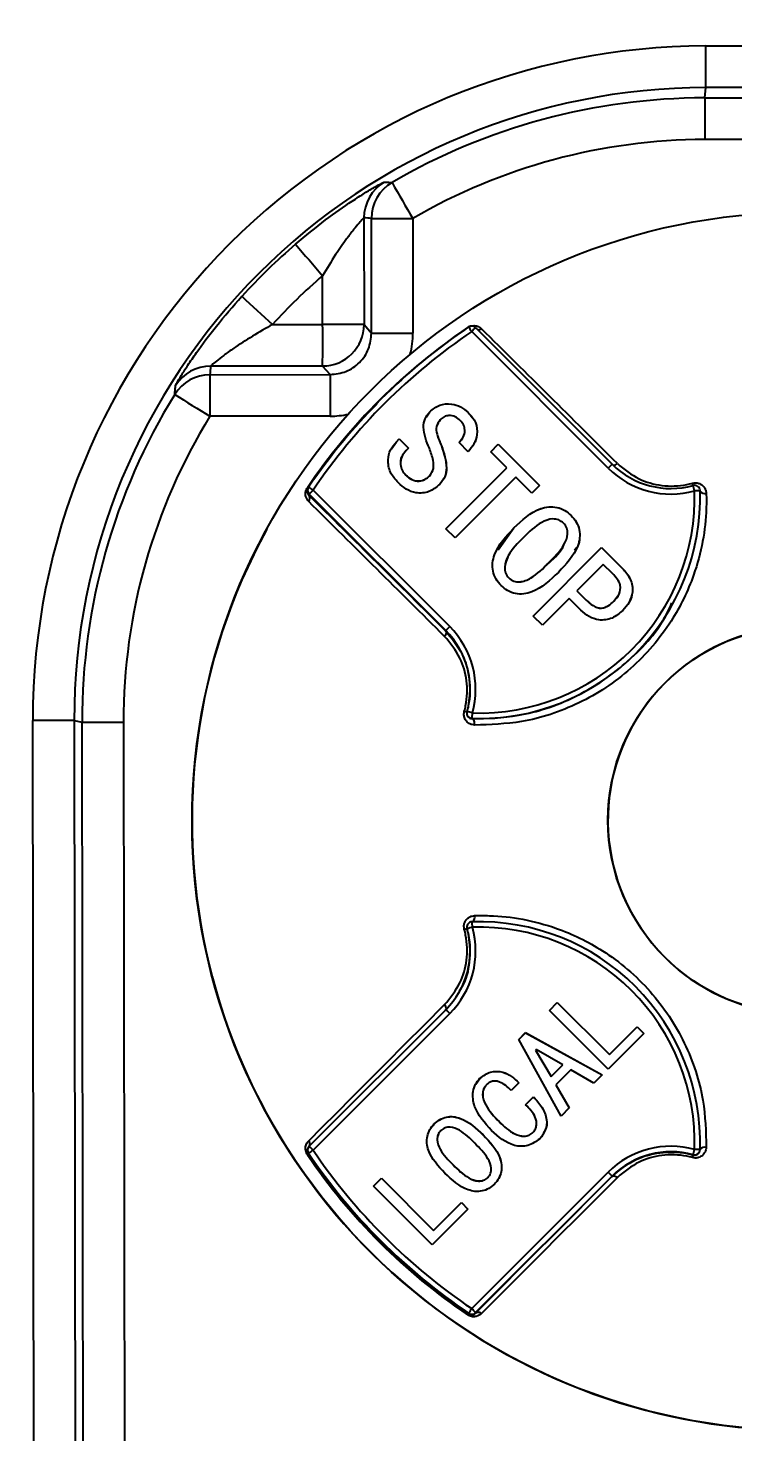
# Model space of a CAD drawing. Header units: millimetres. Extents: x 2462 to 4142, y 835 to 2023.
# Drawn here: x 3035.3 to 3060.8, y 1688.6 to 1739.3 of the extents above; entities that cross this region are included whole.
import ezdxf

# ---------------------------------------------------------------- set-up
doc = ezdxf.new("R2010")
doc.units = ezdxf.units.MM
doc.layers.add('标注', color=3, linetype='Continuous', lineweight=13)
doc.styles.add('SLDTEXTSTYLE1', font='txt.shx', dxfattribs={"width": 0.7, "bigfont": 'gbcbig.shx'})
doc.dimstyles.new('SLDDIMSTYLE12$0', dxfattribs={"dimtxt": 12, "dimasz": 10, "dimexe": 0, "dimexo": 0.0625, "dimgap": 0.875, "dimtad": 1, "dimdec": 1, "dimlfac": 1.8, "dimrnd": 1e-09, "dimzin": 12, "dimdsep": 46, "dimtxsty": 'SLDTEXTSTYLE1', "dimcen": 0.09, "dimdle": 8.16, "dimclrd": 3, "dimclre": 3, "dimadec": 0, "dimazin": 3, "dimtfac": 1, "dimtdec": 1, "dimtofl": 0, "dimtmove": 0, "dimatfit": 3, "dimfxl": 0, "dimfrac": 2, "dimtolj": 1, "dimlwd": 5, "dimlwe": 5, "dimarcsym": 0})

# ---------------------------------------------------------------- blocks, each defined once
blk = doc.blocks.new('*D27')
at = {"layer": 'Defpoints', "color": 0, "transparency": 16777216}
for p in [(2825.874, 1725.765), (3069.136, 1591.684), (3069.136, 1578.143)]:
    blk.add_point(p, dxfattribs=at)
at = {"layer": '标注', "color": 3, "lineweight": 5, "transparency": 16777216}
blk.add_line((2825.874, 1725.702), (2825.874, 1578.143), dxfattribs=at)
at = {"layer": '标注', "color": 3, "linetype": 'Continuous', "lineweight": 5, "transparency": 16777216}
for p, q in [((3069.136, 1591.621), (3069.136, 1578.143)), ((2835.874, 1578.143), (3059.136, 1578.143))]:
    blk.add_line(p, q, dxfattribs=at)
at = {"layer": '标注', "color": 3, "transparency": 16777216}
for points in [[(2835.874, 1579.81), (2835.874, 1576.477), (2825.874, 1578.143)], [(3059.136, 1579.81), (3059.136, 1576.477), (3069.136, 1578.143)]]:
    blk.add_solid(points, dxfattribs=at)
at = {"layer": '标注', "color": 0, "transparency": 16777216, "insert": (2946.443, 1584.018), "char_height": 10, "attachment_point": 5, "style": 'SLDTEXTSTYLE1'}
blk.add_mtext('\\A1;245', dxfattribs=at)

msp = doc.modelspace()

# ---------------------------------------------------------------- linework, layer by layer
at = {"color": 7, "linetype": 'Continuous', "lineweight": 25}
for p, q in [((3059.795, 1738.643), (3106.769, 1738.703)), ((3059.764, 1736.766), (3059.794, 1737.138)), ((3106.769, 1737.198), (3059.794, 1737.138)), ((3059.764, 1736.766), (3107.343, 1736.827)), ((3107.342, 1735.323), (3059.763, 1735.262)), ((3047.45, 1732.435), (3047.455, 1728.581)), ((3047.724, 1728.273), (3047.719, 1732.412)), ((3049.215, 1732.409), (3049.221, 1728.271)), ((3045.958, 1728.584), (3045.956, 1730.342)), ((3044.144, 1728.582), (3045.958, 1728.584)), ((3047.455, 1728.581), (3047.724, 1728.273)), ((3051.197, 1728.468), (3051.194, 1728.472)), ((3056.274, 1723.393), (3051.341, 1728.325)), ((3051.483, 1728.466), (3056.415, 1723.533)), ((3045.957, 1727.08), (3041.912, 1727.075)), ((3046.227, 1726.772), (3045.957, 1727.08)), ((3041.888, 1726.767), (3046.227, 1726.772)), ((3046.226, 1725.269), (3041.888, 1725.263)), ((3049.703, 1725.242), (3049.827, 1725.428)), ((3049.827, 1725.428), (3049.827, 1725.429)), ((3050.115, 1725.024), (3050.115, 1725.022)), ((3051.216, 1725.399), (3051.217, 1725.4)), ((3048.626, 1724.343), (3048.727, 1724.445)), ((3048.626, 1724.342), (3048.727, 1724.444)), ((3048.727, 1724.445), (3049.06, 1724.112)), ((3048.727, 1724.444), (3048.727, 1724.445)), ((3048.727, 1724.444), (3049.06, 1724.111)), ((3050.883, 1724.313), (3051.012, 1724.48)), ((3051.018, 1724.475), (3051.019, 1724.476)), ((3048.445, 1724.091), (3048.626, 1724.342)), ((3048.626, 1724.342), (3048.626, 1724.343)), ((3049.06, 1724.112), (3048.973, 1724.025)), ((3050.247, 1724.198), (3050.247, 1724.199)), ((3051.217, 1723.982), (3050.884, 1724.314)), ((3052.027, 1723.982), (3052.302, 1724.257)), ((3052.027, 1723.981), (3052.302, 1724.256)), ((3052.606, 1723.403), (3052.027, 1723.982)), ((3052.302, 1724.257), (3053.793, 1722.766)), ((3052.302, 1724.256), (3052.302, 1724.257)), ((3052.302, 1724.256), (3053.792, 1722.765)), ((3048.838, 1723.85), (3048.838, 1723.848)), ((3050.406, 1721.203), (3052.606, 1723.403)), ((3050.407, 1721.203), (3052.606, 1723.402)), ((3052.606, 1723.402), (3052.606, 1723.403)), ((3048.959, 1723.141), (3048.959, 1723.142)), ((3049.827, 1723.112), (3049.827, 1723.113)), ((3049.903, 1723.214), (3049.903, 1723.215)), ((3052.939, 1723.07), (3050.739, 1720.87)), ((3053.518, 1722.491), (3052.939, 1723.07)), ((3045.438, 1722.693), (3045.417, 1722.654)), ((3045.472, 1722.456), (3045.452, 1722.419)), ((3050.405, 1717.523), (3045.472, 1722.456)), ((3045.614, 1722.598), (3050.547, 1717.665)), ((3053.793, 1722.766), (3053.518, 1722.491)), ((3054.936, 1721.679), (3054.936, 1721.68)), ((3043.937, 1721.185), (3043.936, 1721.184)), ((3050.739, 1720.87), (3050.406, 1721.203)), ((3052.3, 1720.444), (3052.866, 1721.231)), ((3052.866, 1721.231), (3052.867, 1721.232)), ((3053.561, 1718.048), (3056.036, 1720.522)), ((3053.562, 1718.047), (3056.036, 1720.522)), ((3054.707, 1720.682), (3054.708, 1720.683)), ((3056.036, 1720.522), (3056.789, 1719.77)), ((3056.036, 1720.522), (3056.036, 1720.522)), ((3056.036, 1720.522), (3056.788, 1719.769)), ((3052.637, 1720.177), (3052.637, 1720.176)), ((3054.125, 1719.972), (3054.126, 1719.973)), ((3056.094, 1719.915), (3055.139, 1718.959)), ((3056.427, 1719.582), (3056.094, 1719.915)), ((3052.678, 1719.422), (3052.679, 1719.423)), ((3056.788, 1719.769), (3056.789, 1719.77)), ((3055.138, 1718.958), (3055.139, 1718.959)), ((3055.138, 1718.958), (3055.471, 1718.626)), ((3055.139, 1718.959), (3055.472, 1718.627)), ((3054.864, 1718.684), (3053.894, 1717.715)), ((3055.284, 1718.265), (3054.864, 1718.684)), ((3055.471, 1718.626), (3055.472, 1718.627)), ((3056.47, 1718.582), (3056.649, 1718.818)), ((3056.47, 1718.582), (3056.47, 1718.583)), ((3056.653, 1718.815), (3056.653, 1718.816)), ((3058.614, 1718.501), (3058.616, 1718.504)), ((3053.894, 1717.715), (3053.561, 1718.048)), ((3050.398, 1717.51), (3050.405, 1717.523)), ((3051.169, 1714.589), (3051.174, 1714.599)), ((3051.361, 1714.345), (3051.356, 1714.336)), ((3035.543, 1669.056), (3035.486, 1714.271)), ((3036.983, 1714.268), (3037.041, 1669.053)), ((3036.983, 1714.268), (3037.267, 1714.212)), ((3037.326, 1668.312), (3037.267, 1714.212)), ((3038.764, 1714.209), (3038.823, 1668.309)), ((3057.121, 1714.03), (3057.119, 1714.027)), ((3051.174, 1706.75), (3051.169, 1706.741)), ((3051.191, 1706.9), (3051.186, 1706.89)), ((3045.472, 1698.893), (3050.405, 1703.826)), ((3050.547, 1703.685), (3045.614, 1698.752)), ((3054.146, 1703.802), (3054.432, 1704.088)), ((3056.268, 1701.681), (3054.146, 1703.802)), ((3054.147, 1703.802), (3054.431, 1704.087)), ((3054.431, 1704.087), (3054.432, 1704.088)), ((3054.431, 1704.087), (3056.317, 1702.201)), ((3054.432, 1704.088), (3056.317, 1702.202)), ((3056.317, 1702.202), (3057.322, 1703.207)), ((3056.317, 1702.201), (3057.322, 1703.206)), ((3057.322, 1703.207), (3057.558, 1702.971)), ((3057.322, 1703.206), (3057.322, 1703.207)), ((3057.322, 1703.206), (3057.557, 1702.971)), ((3053.042, 1702.748), (3053.29, 1702.996)), ((3053.042, 1702.748), (3053.29, 1702.995)), ((3054.568, 1699.982), (3053.042, 1702.748)), ((3053.29, 1702.996), (3056.057, 1701.47)), ((3053.29, 1702.995), (3053.29, 1702.996)), ((3053.29, 1702.995), (3056.056, 1701.469)), ((3057.558, 1702.971), (3056.268, 1701.681)), ((3053.675, 1702.388), (3053.65, 1702.363)), ((3053.65, 1702.362), (3053.65, 1702.363)), ((3053.65, 1702.363), (3054.208, 1701.408)), ((3053.65, 1702.362), (3054.208, 1701.407)), ((3054.63, 1701.83), (3053.675, 1702.388)), ((3056.317, 1702.201), (3056.317, 1702.202)), ((3054.208, 1701.408), (3054.63, 1701.83)), ((3054.208, 1701.407), (3054.63, 1701.829)), ((3054.928, 1701.656), (3054.382, 1701.11)), ((3054.63, 1701.829), (3054.63, 1701.83)), ((3055.759, 1701.172), (3054.928, 1701.656)), ((3051.485, 1701.138), (3051.64, 1701.345)), ((3051.64, 1701.345), (3051.641, 1701.346)), ((3053.042, 1701.185), (3052.769, 1700.912)), ((3054.208, 1701.407), (3054.208, 1701.408)), ((3054.382, 1701.11), (3054.866, 1700.279)), ((3054.382, 1701.11), (3054.865, 1700.279)), ((3054.382, 1701.11), (3054.382, 1701.11)), ((3056.057, 1701.47), (3055.759, 1701.172)), ((3051.795, 1701.004), (3051.794, 1701.002)), ((3053.29, 1700.391), (3053.576, 1700.676)), ((3053.29, 1700.39), (3053.575, 1700.675)), ((3053.575, 1700.675), (3053.576, 1700.676)), ((3054.866, 1700.279), (3054.568, 1699.982)), ((3049.99, 1699.695), (3049.991, 1699.696)), ((3052.335, 1699.782), (3052.335, 1699.783)), ((3050.153, 1699.363), (3050.153, 1699.362)), ((3051.752, 1699.298), (3051.752, 1699.299)), ((3053.563, 1699.398), (3053.563, 1699.399)), ((3053.629, 1699.486), (3053.629, 1699.487)), ((3045.438, 1698.848), (3045.418, 1698.81)), ((3045.448, 1698.64), (3045.427, 1698.601)), ((3059.335, 1698.575), (3059.34, 1698.584)), ((3059.564, 1698.672), (3059.569, 1698.681)), ((3050.672, 1698.219), (3050.673, 1698.22)), ((3047.795, 1697.451), (3048.08, 1697.736)), ((3047.795, 1697.451), (3048.08, 1697.735)), ((3048.08, 1697.736), (3049.966, 1695.851)), ((3048.08, 1697.735), (3048.08, 1697.736)), ((3048.08, 1697.735), (3049.965, 1695.85)), ((3051.342, 1693.025), (3056.274, 1697.957)), ((3056.415, 1697.815), (3051.483, 1692.883)), ((3051.925, 1697.76), (3051.926, 1697.761)), ((3051.995, 1697.853), (3051.995, 1697.854)), ((3056.408, 1697.802), (3056.415, 1697.815)), ((3049.916, 1695.33), (3047.795, 1697.451)), ((3051.206, 1696.62), (3049.916, 1695.33)), ((3049.965, 1695.85), (3050.97, 1696.854)), ((3049.966, 1695.851), (3050.971, 1696.855)), ((3050.97, 1696.854), (3050.971, 1696.855)), ((3050.97, 1696.854), (3051.206, 1696.619)), ((3050.971, 1696.855), (3051.206, 1696.62)), ((3049.965, 1695.85), (3049.966, 1695.851)), ((3051.208, 1692.82), (3051.229, 1692.858)), ((3051.483, 1692.883), (3051.462, 1692.846))]:
    msp.add_line(p, q, dxfattribs=at)
at = {"color": 7, "linetype": 'Continuous', "lineweight": 25, "flags": 128}
for points in [[(3050.398, 1717.51), (3050.409, 1717.494), (3050.417, 1717.474), (3050.419, 1717.451), (3050.417, 1717.425), (3050.409, 1717.398), (3050.397, 1717.369), (3050.381, 1717.341), (3050.361, 1717.314)], [(3051.446, 1714.108), (3051.448, 1714.15), (3051.445, 1714.192), (3051.438, 1714.231), (3051.427, 1714.266), (3051.413, 1714.295), (3051.396, 1714.317), (3051.376, 1714.331), (3051.356, 1714.336)], [(3045.456, 1699.092), (3045.94, 1699.577), (3046.464, 1700.103), (3047.027, 1700.667), (3047.627, 1701.269), (3048.262, 1701.905), (3048.931, 1702.575), (3049.631, 1703.277), (3050.361, 1704.008)], [(3051.462, 1692.846), (3051.951, 1693.335), (3052.479, 1693.865), (3053.047, 1694.434), (3053.651, 1695.041), (3054.292, 1695.682), (3054.966, 1696.358), (3055.672, 1697.065), (3056.408, 1697.802)], [(3056.603, 1697.765), (3055.873, 1697.034), (3055.173, 1696.333), (3054.504, 1695.663), (3053.869, 1695.026), (3053.269, 1694.425), (3052.706, 1693.861), (3052.182, 1693.335), (3051.698, 1692.849)], [(3056.408, 1697.802), (3056.424, 1697.814), (3056.444, 1697.821), (3056.467, 1697.823), (3056.493, 1697.821), (3056.52, 1697.813), (3056.548, 1697.802), (3056.576, 1697.785), (3056.603, 1697.765)]]:
    msp.add_lwpolyline(points, dxfattribs=at)
at = {"color": 7, "linetype": 'Continuous', "lineweight": 25}
for centre, radius in [((3026.511, 1748.766), 94.663), ((3063.241, 1710.632), 22), ((3063.263, 1710.672), 7)]:
    msp.add_circle(centre, radius, dxfattribs=at)
for centre, radius, start, end in [((3026.772, 1749.242), 86.736, 352.83814, 187.30792), ((3026.773, 1749.245), 86.27, 352.83813, 187.30793), ((3026.781, 1749.258), 81.714, 352.48125, 187.66482), ((3026.781, 1749.26), 80.681, 352.48124, 187.66483), ((3059.826, 1714.302), 24.34, 90.0729, 180.0733), ((2830.65, 1737.984), 229.146, 359.78854, 0.16471), ((3059.823, 1714.298), 22.841, 90.0729, 180.0733), ((3059.792, 1714.241), 22.526, 90.073, 120.1942), ((3288.908, 1735.921), 229.146, 179.78854, 180.16471), ((3059.79, 1714.236), 21.026, 90.073, 120.1942), ((3048.95, 1732.437), 1.5, 120.9004, 180.0791), ((3049.219, 1732.414), 1.5, 120.2348, 180.0784), ((3159.779, 1797.168), 128.133, 209.68621, 210.35808), ((3026.512, 1748.766), 96.559, 279.97048, 350.17569), ((3048.694, 1860.835), 128.427, 269.56503, 270.23272), ((3026.509, 1748.76), 98.356, 279.97048, 350.17569), ((3026.492, 1748.728), 98.896, 279.98751, 350.15867), ((3059.811, 1714.275), 22.717, 130.7605, 137.5867), ((3134.255, 1806.938), 116.892, 220.20401, 220.94006), ((3059.809, 1714.271), 21.218, 130.7605, 137.5867), ((3119.751, 1811.887), 112.5, 227.00878, 227.77326), ((3063.264, 1710.674), 21.5, 124.0388, 145.961), ((2807.736, 1727.922), 238.223, 359.79747, 0.15912), ((3045.953, 1728.582), 1.501, 270.1565, 359.9897), ((3046.48, 1600.158), 128.427, 89.56503, 90.23272), ((3051.341, 1728.325), 0.2, 45, 124.0387), ((3038.382, 1719.631), 15.606, 33.8554, 34.5885), ((3063.242, 1710.635), 21.524, 124.0388, 145.961), ((3063.264, 1710.675), 21.3, 124.0388, 145.961), ((3048.699, 1856.696), 128.427, 269.56503, 270.23272), ((3086.006, 1693.731), 48.973, 134.8254, 135.0585), ((3051.575, 1728.589), 0.205, 267.1317, 306.9163), ((1547.948, 208.541), 2138.062, 45.120496, 45.305718), ((3041.914, 1725.575), 1.5, 90.0617, 147.6626), ((3041.89, 1725.267), 1.5, 90.0625, 148.3288), ((3280.109, 1725.925), 238.223, 179.79747, 180.15912), ((3284.448, 1725.93), 238.223, 179.79747, 180.15912), ((3059.792, 1714.241), 22.525, 148.3693, 180.0734), ((3098.825, 1818.4), 109.162, 237.77422, 238.56156), ((3063.243, 1710.636), 21.5, 135.4966, 144.9591), ((3059.79, 1714.236), 21.026, 148.3693, 180.0734), ((3090.939, 1688.799), 48.973, 134.8254, 135.0585), ((3058.536, 1725.655), 3, 225.0001, 285.5307), ((3056.461, 1723.707), 0.208, 266.7147, 313.2395), ((3058.537, 1725.655), 3.2, 225.0001, 285.5307), ((3046.145, 1723.785), 1.326, 236.1268, 237.1374), ((3045.614, 1722.597), 0.2, 145.9611, 225.0003), ((3037.738, 1711.028), 13.996, 55.7563, 56.5748), ((1529.426, 190.128), 2155.516, 45.120496, 45.305718), ((3045.315, 1722.299), 0.182, 320.4944, 41.2611), ((3081.097, 1687.044), 50.231, 134.943, 135.1719), ((3051.597, 1722.341), 8, 268.3091, 1.6907), ((3051.597, 1722.342), 7.8, 268.3091, 1.6907), ((3057.667, 1722.399), 1.706, 12.3082, 15.2426), ((3059.393, 1722.572), 0.2, 1.6908, 105.5308), ((3040.279, 1717.312), 19.825, 15.3864, 15.9629), ((3059.917, 1706.52), 16.061, 91.1568, 91.869), ((3059.762, 1722.695), 0.223, 221.2379, 284.0475), ((1541.705, 202.299), 2138.062, 45.120496, 45.305718), ((3063.24, 1710.631), 22, 151.3369, 314.9998), ((3086.03, 1682.111), 50.231, 134.943, 135.1719), ((3048.283, 1715.402), 3, 344.4692, 45.0002), ((3048.284, 1715.402), 3.2, 344.4692, 45.0002), ((3063.263, 1710.672), 7, 331.6014, 298.3984), ((3036.01, 1590.795), 123.477, 89.54842, 90.24317), ((3051.254, 1715.194), 0.611, 252.9597, 261.9573), ((3051.367, 1714.545), 0.2, 164.4693, 268.3094), ((3047.471, 1700.714), 14.37, 74.2697, 75.0678), ((3020.256, 1715.414), 31.123, 358.032, 358.4014), ((3038.24, 1837.685), 123.477, 269.54842, 270.24317), ((3026.233, 1748.397), 99, 279.79751, 336.85186), ((3051.219, 1707.169), 0.233, 314.9979, 13.1653), ((3048.283, 1705.947), 3, 314.9999, 15.5312), ((3048.284, 1705.947), 3.2, 314.9999, 15.5312), ((3051.298, 1705.975), 0.776, 99.6173, 106.7139), ((3051.367, 1706.804), 0.2, 151.3366, 195.5312), ((3056.577, 1687.869), 19.639, 105.3852, 105.9701), ((3051.367, 1706.804), 0.2, 91.6903, 151.3365), ((3051.597, 1699.007), 8, 358.3097, 91.6905), ((3024.083, 1706.049), 27.294, 1.5856, 2.0041), ((3051.597, 1699.008), 7.8, 358.3097, 91.6905), ((3050.243, 1703.879), 0.175, 343.7918, 47.3057), ((3040.269, 1693.478), 14.485, 44.8022, 45.5925), ((3045.302, 1698.972), 0.194, 339.9645, 37.9045), ((3044.574, 1699.824), 1.491, 303.932, 304.8772), ((3063.243, 1710.636), 21.524, 214.0392, 235.961), ((3045.614, 1698.752), 0.2, 135, 214.0393), ((3063.243, 1710.636), 21.5, 214.0392, 235.961), ((3062.801, 1673.219), 30.779, 123.946, 124.3195), ((3063.264, 1710.675), 21.5, 214.0392, 235.961), ((3035.336, 1688.545), 14.485, 44.8022, 45.5925), ((3063.264, 1710.675), 21.3, 214.0392, 235.961), ((3058.537, 1695.694), 3.2, 74.4689, 134.9998), ((3058.537, 1695.694), 3, 74.4689, 134.9998), ((3058.617, 1698.691), 0.727, 343.2111, 350.8053), ((2999.454, 1715.383), 62.197, 344.33018, 344.51506), ((3059.393, 1698.777), 0.2, 254.4688, 331.3364), ((3058.985, 1683.222), 15.561, 87.7583, 88.4935), ((3059.393, 1698.777), 0.2, 331.3365, 358.3096), ((3059.762, 1698.636), 0.223, 75.835, 138.8867), ((3045.991, 1687.603), 14.593, 44.4102, 45.1963), ((3176.346, 1608.524), 150.885, 145.94203, 146.01825), ((3041.058, 1682.67), 14.593, 44.4102, 45.1963), ((3045.117, 1696.908), 7.336, 325.9394, 326.1318), ((3051.341, 1693.024), 0.2, 235.9609, 314.9997), ((3051.582, 1692.709), 0.182, 50.4045, 131.2845)]:
    msp.add_arc(centre, radius, start, end, dxfattribs=at)
for centre, major_axis, ratio, start_param, end_param in [((3047.795, 1714.22), (18.523, -8.534), 0.872864, 1.956989, 1.970468), ((3046.219, 1728.27), (2.13, -2.118), 0.998777, 0.525219, 0.783378), ((3059.742, 1726.005), (2.699, 22.426), 0.790259, 1.618099, 1.631806), ((3046.219, 1728.27), (2.13, -2.118), 0.998777, 5.496985, 5.717104)]:
    msp.add_ellipse(centre, major_axis=major_axis, ratio=ratio, start_param=start_param, end_param=end_param, dxfattribs=at)
for points, knots in [([(3044.979, 1731.483), (3045.341, 1731.783), (3046.034, 1732.357), (3046.898, 1732.959), (3047.482, 1733.333), (3047.848, 1733.552), (3048.111, 1733.698), (3048.157, 1733.716), (3048.179, 1733.724)], [0, 0, 0, 0, 0.261011, 0.499827, 0.627982, 0.750196, 0.876565, 1, 1, 1, 1]), ([(3048.179, 1733.724), (3048.232, 1733.722), (3048.327, 1733.718), (3048.422, 1733.713), (3048.464, 1733.71)], [0, 0, 0, 0, 0.56, 1, 1, 1, 1]), ([(3047.45, 1732.435), (3047.438, 1732.425), (3047.413, 1732.406), (3047.273, 1732.248), (3047.071, 1732.004), (3046.779, 1731.622), (3046.39, 1731.063), (3046.111, 1730.6), (3045.956, 1730.342)], [0, 0, 0, 0, 0.10721, 0.222265, 0.351564, 0.499668, 0.722148, 1, 1, 1, 1]), ([(3040.646, 1726.378), (3040.657, 1726.402), (3040.679, 1726.453), (3040.845, 1726.729), (3041.082, 1727.102), (3041.485, 1727.692), (3042.123, 1728.556), (3042.724, 1729.24), (3043.039, 1729.598)], [0, 0, 0, 0, 0.121771, 0.249165, 0.373404, 0.500705, 0.738683, 1, 1, 1, 1]), ([(3044.144, 1728.582), (3043.658, 1728.299), (3043.024, 1727.93), (3042.388, 1727.469), (3042.121, 1727.261), (3041.947, 1727.115), (3041.923, 1727.088), (3041.912, 1727.075)], [0, 0, 0, 0, 0.4983579, 0.6495274, 0.7799517, 0.8944395, 1, 1, 1, 1]), ([(3051.194, 1728.472), (3051.214, 1728.484), (3051.259, 1728.51), (3051.343, 1728.536), (3051.462, 1728.545), (3051.592, 1728.511), (3051.662, 1728.455), (3051.698, 1728.425)], [0, 0, 0, 0, 0.0853698, 0.1907986, 0.3564235, 0.6664713, 1, 1, 1, 1]), ([(3046.227, 1726.772), (3046.423, 1726.795), (3046.816, 1726.84), (3047.312, 1727.187), (3047.658, 1727.683), (3047.702, 1728.076), (3047.724, 1728.273)], [0, 0, 0, 0, 0.250154, 0.5, 0.749846, 1, 1, 1, 1]), ([(3040.613, 1726.054), (3040.619, 1726.115), (3040.63, 1726.222), (3040.641, 1726.33), (3040.646, 1726.378)], [0, 0, 0, 0, 0.56, 1, 1, 1, 1]), ([(3049.827, 1725.429), (3049.942, 1725.521), (3050.17, 1725.706), (3050.592, 1725.728), (3050.955, 1725.623), (3051.129, 1725.474), (3051.217, 1725.4)], [0, 0, 0, 0, 0.279601, 0.558878, 0.779376, 1, 1, 1, 1]), ([(3049.827, 1725.428), (3049.941, 1725.52), (3050.17, 1725.705), (3050.592, 1725.728), (3050.954, 1725.622), (3051.129, 1725.473), (3051.216, 1725.399)], [0, 0, 0, 0, 0.279601, 0.558878, 0.779376, 1, 1, 1, 1]), ([(3049.813, 1724.112), (3049.709, 1724.358), (3049.565, 1724.701), (3049.631, 1725.185), (3049.762, 1725.347), (3049.827, 1725.429)], [0, 0, 0, 0, 0.560027, 0.780079, 1, 1, 1, 1]), ([(3050.133, 1725.012), (3050.106, 1724.974), (3050.026, 1724.856), (3050.101, 1724.55), (3050.191, 1724.332), (3050.247, 1724.198)], [0, 0, 0, 0, 0.157374, 0.483178, 1, 1, 1, 1]), ([(3050.204, 1725.139), (3050.145, 1725.061), (3050.028, 1724.905), (3050.095, 1724.553), (3050.189, 1724.333), (3050.247, 1724.199)], [0, 0, 0, 0, 0.278312, 0.557355, 1, 1, 1, 1]), ([(3050.927, 1725.11), (3050.869, 1725.161), (3050.753, 1725.262), (3050.536, 1725.307), (3050.34, 1725.258), (3050.249, 1725.179), (3050.204, 1725.139)], [0, 0, 0, 0, 0.280393, 0.559545, 0.779457, 1, 1, 1, 1]), ([(3050.884, 1724.314), (3050.942, 1724.377), (3051.058, 1724.501), (3051.107, 1724.741), (3051.059, 1724.959), (3050.971, 1725.06), (3050.927, 1725.11)], [0, 0, 0, 0, 0.279799, 0.5597317, 0.7795238, 1, 1, 1, 1]), ([(3051.216, 1725.399), (3051.318, 1725.285), (3051.52, 1725.059), (3051.554, 1724.627), (3051.484, 1724.348), (3051.406, 1724.243), (3051.398, 1724.232)], [0, 0, 0, 0, 0.3486085, 0.6938715, 0.9682775, 1, 1, 1, 1]), ([(3051.217, 1725.4), (3051.318, 1725.287), (3051.519, 1725.061), (3051.56, 1724.624), (3051.441, 1724.255), (3051.292, 1724.073), (3051.217, 1723.982)], [0, 0, 0, 0, 0.280576, 0.558458, 0.779312, 1, 1, 1, 1]), ([(3048.684, 1722.867), (3048.581, 1722.985), (3048.376, 1723.221), (3048.292, 1723.664), (3048.389, 1724.062), (3048.547, 1724.249), (3048.626, 1724.343)], [0, 0, 0, 0, 0.280466, 0.559432, 0.779595, 1, 1, 1, 1]), ([(3048.973, 1724.025), (3048.912, 1723.954), (3048.79, 1723.813), (3048.756, 1723.545), (3048.818, 1723.311), (3048.912, 1723.198), (3048.959, 1723.142)], [0, 0, 0, 0, 0.280123, 0.558679, 0.779337, 1, 1, 1, 1]), ([(3049.827, 1723.113), (3049.881, 1723.197), (3049.988, 1723.367), (3049.951, 1723.731), (3049.865, 1723.967), (3049.813, 1724.112)], [0, 0, 0, 0, 0.277254, 0.55795, 1, 1, 1, 1]), ([(3050.247, 1724.199), (3050.339, 1723.936), (3050.468, 1723.569), (3050.393, 1723.066), (3050.257, 1722.895), (3050.189, 1722.809)], [0, 0, 0, 0, 0.559726, 0.780043, 1, 1, 1, 1]), ([(3050.247, 1724.198), (3050.334, 1723.937), (3050.457, 1723.574), (3050.415, 1723.137), (3050.332, 1723.023), (3050.313, 1722.996)], [0, 0, 0, 0, 0.661317, 0.921622, 1, 1, 1, 1]), ([(3048.845, 1723.843), (3048.834, 1723.829), (3048.767, 1723.741), (3048.759, 1723.542), (3048.817, 1723.31), (3048.911, 1723.198), (3048.959, 1723.141)], [0, 0, 0, 0, 0.0716848, 0.4308957, 0.7154444, 1, 1, 1, 1]), ([(3056.603, 1723.556), (3056.85, 1723.353), (3057.296, 1722.985), (3058.196, 1722.726), (3058.883, 1722.738), (3059.247, 1722.831), (3059.313, 1722.848)], [0, 0, 0, 0, 0.356926, 0.645588, 0.935957, 1, 1, 1, 1]), ([(3048.959, 1723.142), (3049.028, 1723.08), (3049.165, 1722.956), (3049.429, 1722.906), (3049.661, 1722.973), (3049.772, 1723.066), (3049.827, 1723.113)], [0, 0, 0, 0, 0.280691, 0.558757, 0.779281, 1, 1, 1, 1]), ([(3048.959, 1723.141), (3049.027, 1723.079), (3049.164, 1722.955), (3049.428, 1722.905), (3049.66, 1722.972), (3049.771, 1723.066), (3049.827, 1723.112)], [0, 0, 0, 0, 0.280691, 0.558757, 0.779281, 1, 1, 1, 1]), ([(3045.456, 1722.183), (3045.413, 1722.238), (3045.348, 1722.321), (3045.333, 1722.477), (3045.353, 1722.578), (3045.378, 1722.64), (3045.4, 1722.674), (3045.406, 1722.684)], [0, 0, 0, 0, 0.49351, 0.746512, 0.851032, 0.956489, 1, 1, 1, 1]), ([(3045.427, 1722.67), (3045.423, 1722.665), (3045.416, 1722.654), (3045.408, 1722.636), (3045.398, 1722.61), (3045.39, 1722.562), (3045.399, 1722.485), (3045.43, 1722.446), (3045.452, 1722.419)], [0, 0, 0, 0, 0.027585, 0.06173, 0.104186, 0.195407, 0.452144, 1, 1, 1, 1]), ([(3050.189, 1722.809), (3050.065, 1722.706), (3049.818, 1722.501), (3049.352, 1722.467), (3048.964, 1722.616), (3048.778, 1722.783), (3048.684, 1722.867)], [0, 0, 0, 0, 0.2798432, 0.5586107, 0.7789801, 1, 1, 1, 1]), ([(3059.816, 1722.478), (3059.818, 1722.3), (3059.828, 1721.343), (3059.532, 1719.742), (3058.561, 1717.728), (3057.146, 1716.066), (3055.234, 1714.813), (3053.251, 1714.163), (3052.01, 1714.125), (3051.446, 1714.108)], [0, 0, 0, 0, 0.043937, 0.236293, 0.372822, 0.535728, 0.69861, 0.863201, 1, 1, 1, 1]), ([(3059.313, 1722.848), (3059.353, 1722.855), (3059.433, 1722.869), (3059.552, 1722.845), (3059.661, 1722.789), (3059.752, 1722.695), (3059.806, 1722.585), (3059.813, 1722.508), (3059.816, 1722.478)], [0, 0, 0, 0, 0.1540842, 0.3077863, 0.4712038, 0.6571656, 0.8674974, 1, 1, 1, 1]), ([(3052.866, 1721.231), (3053.163, 1721.512), (3053.534, 1721.865), (3054.123, 1722.006), (3054.425, 1721.988), (3054.71, 1721.878), (3054.861, 1721.746), (3054.936, 1721.679)], [0, 0, 0, 0, 0.4989816, 0.6242715, 0.7495146, 0.8746656, 1, 1, 1, 1]), ([(3052.867, 1721.232), (3053.163, 1721.513), (3053.535, 1721.866), (3054.123, 1722.007), (3054.426, 1721.989), (3054.711, 1721.879), (3054.861, 1721.747), (3054.936, 1721.68)], [0, 0, 0, 0, 0.498982, 0.624271, 0.749515, 0.874666, 1, 1, 1, 1]), ([(3054.661, 1721.405), (3054.605, 1721.449), (3054.491, 1721.537), (3054.199, 1721.575), (3053.718, 1721.394), (3053.416, 1721.089), (3053.214, 1720.884)], [0, 0, 0, 0, 0.12479, 0.249939, 0.498148, 1, 1, 1, 1]), ([(3054.126, 1719.973), (3054.328, 1720.173), (3054.63, 1720.473), (3054.825, 1720.945), (3054.793, 1721.236), (3054.705, 1721.349), (3054.661, 1721.405)], [0, 0, 0, 0, 0.501886, 0.750204, 0.875265, 1, 1, 1, 1]), ([(3054.936, 1721.68), (3055.002, 1721.606), (3055.134, 1721.456), (3055.243, 1721.172), (3055.256, 1720.87), (3055.105, 1720.287), (3054.754, 1719.919), (3054.473, 1719.625)], [0, 0, 0, 0, 0.125297, 0.250413, 0.375603, 0.500878, 1, 1, 1, 1]), ([(3054.936, 1721.679), (3055.002, 1721.605), (3055.133, 1721.455), (3055.244, 1721.17), (3055.251, 1720.872), (3055.205, 1720.598), (3055.095, 1720.469), (3055.05, 1720.415)], [0, 0, 0, 0, 0.2132337, 0.426159, 0.6392085, 0.8524053, 1, 1, 1, 1]), ([(3052.404, 1719.148), (3052.337, 1719.224), (3052.204, 1719.375), (3052.097, 1719.664), (3052.083, 1719.968), (3052.231, 1720.559), (3052.584, 1720.933), (3052.867, 1721.232)], [0, 0, 0, 0, 0.125331, 0.250454, 0.375688, 0.500998, 1, 1, 1, 1]), ([(3053.214, 1720.884), (3053.008, 1720.68), (3052.7, 1720.375), (3052.516, 1719.891), (3052.546, 1719.596), (3052.635, 1719.48), (3052.679, 1719.423)], [0, 0, 0, 0, 0.5017682, 0.7501482, 0.8752477, 1, 1, 1, 1]), ([(3054.125, 1719.972), (3054.35, 1720.164), (3054.593, 1720.372), (3054.687, 1720.664), (3054.694, 1720.686)], [0, 0, 0, 0, 0.923833, 1, 1, 1, 1]), ([(3052.647, 1720.173), (3052.595, 1720.057), (3052.514, 1719.874), (3052.546, 1719.595), (3052.634, 1719.479), (3052.678, 1719.422)], [0, 0, 0, 0, 0.4666796, 0.7337104, 1, 1, 1, 1]), ([(3052.678, 1719.422), (3052.735, 1719.378), (3052.85, 1719.29), (3053.145, 1719.265), (3053.619, 1719.463), (3053.922, 1719.768), (3054.125, 1719.972)], [0, 0, 0, 0, 0.1246976, 0.2497105, 0.4981951, 1, 1, 1, 1]), ([(3052.679, 1719.423), (3052.736, 1719.379), (3052.851, 1719.291), (3053.146, 1719.266), (3053.62, 1719.464), (3053.923, 1719.769), (3054.126, 1719.973)], [0, 0, 0, 0, 0.124698, 0.249711, 0.498195, 1, 1, 1, 1]), ([(3054.473, 1719.625), (3054.177, 1719.344), (3053.806, 1718.991), (3053.221, 1718.834), (3052.918, 1718.843), (3052.63, 1718.949), (3052.479, 1719.081), (3052.404, 1719.148)], [0, 0, 0, 0, 0.499139, 0.624435, 0.749618, 0.874706, 1, 1, 1, 1]), ([(3056.47, 1718.583), (3056.546, 1718.663), (3056.696, 1718.821), (3056.746, 1719.239), (3056.548, 1719.451), (3056.427, 1719.582)], [0, 0, 0, 0, 0.282451, 0.559256, 1, 1, 1, 1]), ([(3056.788, 1719.769), (3056.894, 1719.647), (3057.105, 1719.404), (3057.19, 1718.934), (3057.081, 1718.669), (3057.034, 1718.553)], [0, 0, 0, 0, 0.360842, 0.719563, 1, 1, 1, 1]), ([(3056.789, 1719.77), (3056.895, 1719.647), (3057.108, 1719.403), (3057.183, 1718.939), (3057.055, 1718.536), (3056.887, 1718.345), (3056.803, 1718.25)], [0, 0, 0, 0, 0.280396, 0.559143, 0.779226, 1, 1, 1, 1]), ([(3051.356, 1714.336), (3051.91, 1714.354), (3053.128, 1714.391), (3055.086, 1715.027), (3056.939, 1716.27), (3058.124, 1717.54), (3058.5, 1718.356), (3058.576, 1718.52)], [0, 0, 0, 0, 0.205467, 0.452076, 0.695634, 0.939127, 1, 1, 1, 1]), ([(3055.471, 1718.626), (3055.551, 1718.552), (3055.709, 1718.407), (3056.013, 1718.296), (3056.283, 1718.409), (3056.408, 1718.524), (3056.47, 1718.582)], [0, 0, 0, 0, 0.281274, 0.559341, 0.778877, 1, 1, 1, 1]), ([(3055.472, 1718.627), (3055.551, 1718.553), (3055.709, 1718.408), (3056.014, 1718.297), (3056.284, 1718.41), (3056.408, 1718.525), (3056.47, 1718.583)], [0, 0, 0, 0, 0.281274, 0.559341, 0.778877, 1, 1, 1, 1]), ([(3056.803, 1718.25), (3056.68, 1718.145), (3056.433, 1717.935), (3055.966, 1717.871), (3055.568, 1718.012), (3055.378, 1718.18), (3055.284, 1718.265)], [0, 0, 0, 0, 0.2801765, 0.5589609, 0.7791484, 1, 1, 1, 1]), ([(3050.398, 1717.51), (3050.618, 1717.244), (3051.02, 1716.761), (3051.3, 1715.791), (3051.286, 1715.053), (3051.187, 1714.66), (3051.169, 1714.589)], [0, 0, 0, 0, 0.354055, 0.642771, 0.935325, 1, 1, 1, 1]), ([(3051.075, 1714.61), (3051.092, 1714.676), (3051.184, 1715.04), (3051.196, 1715.726), (3050.935, 1716.624), (3050.565, 1717.068), (3050.361, 1717.314)], [0, 0, 0, 0, 0.0640427, 0.3544119, 0.6430739, 1, 1, 1, 1]), ([(3051.446, 1714.108), (3051.388, 1714.117), (3051.278, 1714.134), (3051.149, 1714.239), (3051.076, 1714.367), (3051.054, 1714.498), (3051.068, 1714.575), (3051.075, 1714.61)], [0, 0, 0, 0, 0.257956, 0.484914, 0.703585, 0.864278, 1, 1, 1, 1]), ([(3051.169, 1714.589), (3051.165, 1714.571), (3051.158, 1714.531), (3051.171, 1714.463), (3051.208, 1714.4), (3051.272, 1714.35), (3051.327, 1714.341), (3051.356, 1714.336)], [0, 0, 0, 0, 0.1132161, 0.2576182, 0.4754186, 0.7185181, 1, 1, 1, 1]), ([(3051.075, 1706.719), (3051.068, 1706.759), (3051.053, 1706.838), (3051.078, 1706.958), (3051.134, 1707.067), (3051.228, 1707.158), (3051.338, 1707.212), (3051.416, 1707.22), (3051.446, 1707.223)], [0, 0, 0, 0, 0.1540842, 0.3077863, 0.4712038, 0.6571656, 0.8674974, 1, 1, 1, 1]), ([(3051.446, 1707.223), (3051.625, 1707.224), (3052.584, 1707.235), (3054.189, 1706.94), (3056.205, 1705.969), (3057.868, 1704.555), (3059.119, 1702.643), (3059.766, 1700.659), (3059.8, 1699.416), (3059.816, 1698.853)], [0, 0, 0, 0, 0.043937, 0.236293, 0.372822, 0.535728, 0.69861, 0.863201, 1, 1, 1, 1]), ([(3050.361, 1704.008), (3050.565, 1704.254), (3050.935, 1704.701), (3051.196, 1705.602), (3051.184, 1706.289), (3051.092, 1706.653), (3051.075, 1706.719)], [0, 0, 0, 0, 0.356926, 0.645588, 0.935957, 1, 1, 1, 1]), ([(3051.169, 1706.741), (3051.187, 1706.669), (3051.287, 1706.276), (3051.289, 1705.547), (3051.132, 1704.842), (3050.925, 1704.563), (3050.887, 1704.512)], [0, 0, 0, 0, 0.09096, 0.502412, 0.908467, 1, 1, 1, 1]), ([(3051.188, 1706.889), (3051.182, 1706.88), (3051.168, 1706.855), (3051.162, 1706.819), (3051.161, 1706.778), (3051.165, 1706.758), (3051.169, 1706.741)], [0, 0, 0, 0, 0.258892, 0.64325, 0.700638, 1, 1, 1, 1]), ([(3051.64, 1701.345), (3051.761, 1701.436), (3052.002, 1701.617), (3052.443, 1701.601), (3052.789, 1701.429), (3052.958, 1701.266), (3053.042, 1701.184)], [0, 0, 0, 0, 0.278841, 0.558038, 0.778714, 1, 1, 1, 1]), ([(3051.641, 1701.346), (3051.761, 1701.437), (3052.003, 1701.618), (3052.444, 1701.601), (3052.79, 1701.43), (3052.958, 1701.267), (3053.042, 1701.185)], [0, 0, 0, 0, 0.278841, 0.558038, 0.778714, 1, 1, 1, 1]), ([(3052.062, 1699.461), (3051.813, 1699.732), (3051.439, 1700.138), (3051.354, 1700.789), (3051.464, 1701.14), (3051.581, 1701.277), (3051.641, 1701.346)], [0, 0, 0, 0, 0.499696, 0.74909, 0.87448, 1, 1, 1, 1]), ([(3051.876, 1701.11), (3051.835, 1701.058), (3051.753, 1700.956), (3051.718, 1700.69), (3051.88, 1700.25), (3052.153, 1699.97), (3052.335, 1699.782)], [0, 0, 0, 0, 0.1248378, 0.2497691, 0.4988414, 1, 1, 1, 1]), ([(3051.876, 1701.11), (3051.835, 1701.059), (3051.754, 1700.957), (3051.718, 1700.69), (3051.88, 1700.251), (3052.153, 1699.971), (3052.335, 1699.783)], [0, 0, 0, 0, 0.124838, 0.249769, 0.498841, 1, 1, 1, 1]), ([(3052.769, 1700.912), (3052.64, 1701.031), (3052.479, 1701.18), (3052.227, 1701.249), (3052.096, 1701.245), (3051.973, 1701.196), (3051.909, 1701.139), (3051.876, 1701.11)], [0, 0, 0, 0, 0.498979, 0.624378, 0.749538, 0.874643, 1, 1, 1, 1]), ([(3053.575, 1700.675), (3053.683, 1700.555), (3053.897, 1700.315), (3054.069, 1699.896), (3054.054, 1699.543), (3053.955, 1699.403), (3053.929, 1699.367)], [0, 0, 0, 0, 0.3280039, 0.6537284, 0.910096, 1, 1, 1, 1]), ([(3053.576, 1700.676), (3053.683, 1700.556), (3053.895, 1700.317), (3054.076, 1699.894), (3054.033, 1699.464), (3053.877, 1699.263), (3053.799, 1699.163)], [0, 0, 0, 0, 0.281285, 0.560616, 0.780468, 1, 1, 1, 1]), ([(3053.563, 1699.399), (3053.594, 1699.436), (3053.654, 1699.511), (3053.684, 1699.655), (3053.686, 1699.8), (3053.596, 1700.076), (3053.426, 1700.251), (3053.29, 1700.391)], [0, 0, 0, 0, 0.12486, 0.249907, 0.375198, 0.50038, 1, 1, 1, 1]), ([(3050.375, 1697.922), (3050.134, 1698.177), (3049.832, 1698.495), (3049.71, 1698.999), (3049.726, 1699.258), (3049.82, 1699.503), (3049.934, 1699.632), (3049.991, 1699.696)], [0, 0, 0, 0, 0.498982, 0.624271, 0.749515, 0.874666, 1, 1, 1, 1]), ([(3049.822, 1699.467), (3049.825, 1699.476), (3049.859, 1699.565), (3049.928, 1699.633), (3049.99, 1699.695)], [0, 0, 0, 0, 0.100028, 1, 1, 1, 1]), ([(3049.99, 1699.695), (3050.054, 1699.752), (3050.182, 1699.865), (3050.426, 1699.958), (3050.684, 1699.97), (3051.184, 1699.84), (3051.5, 1699.539), (3051.752, 1699.298)], [0, 0, 0, 0, 0.125297, 0.250413, 0.375603, 0.500878, 1, 1, 1, 1]), ([(3049.991, 1699.696), (3050.055, 1699.753), (3050.183, 1699.866), (3050.427, 1699.959), (3050.685, 1699.971), (3051.185, 1699.841), (3051.5, 1699.54), (3051.752, 1699.299)], [0, 0, 0, 0, 0.125297, 0.250413, 0.375603, 0.500878, 1, 1, 1, 1]), ([(3051.454, 1699.002), (3051.283, 1699.175), (3051.026, 1699.434), (3050.621, 1699.601), (3050.372, 1699.573), (3050.275, 1699.498), (3050.226, 1699.461)], [0, 0, 0, 0, 0.5018858, 0.7502037, 0.8752646, 1, 1, 1, 1]), ([(3052.335, 1699.783), (3052.508, 1699.614), (3052.766, 1699.36), (3053.182, 1699.238), (3053.423, 1699.284), (3053.517, 1699.36), (3053.563, 1699.399)], [0, 0, 0, 0, 0.501015, 0.749845, 0.874961, 1, 1, 1, 1]), ([(3052.335, 1699.782), (3052.507, 1699.613), (3052.766, 1699.359), (3053.181, 1699.237), (3053.423, 1699.283), (3053.516, 1699.359), (3053.563, 1699.398)], [0, 0, 0, 0, 0.5010148, 0.7498451, 0.8749605, 1, 1, 1, 1]), ([(3045.406, 1698.587), (3045.395, 1698.607), (3045.368, 1698.652), (3045.342, 1698.736), (3045.334, 1698.855), (3045.368, 1698.985), (3045.426, 1699.055), (3045.456, 1699.092)], [0, 0, 0, 0, 0.08537, 0.190799, 0.356423, 0.666471, 1, 1, 1, 1]), ([(3050.16, 1699.357), (3050.148, 1699.341), (3050.101, 1699.274), (3050.085, 1699.062), (3050.232, 1698.652), (3050.496, 1698.393), (3050.672, 1698.219)], [0, 0, 0, 0, 0.045128, 0.1816684, 0.4524697, 1, 1, 1, 1]), ([(3050.226, 1699.461), (3050.189, 1699.412), (3050.113, 1699.314), (3050.081, 1699.065), (3050.236, 1698.652), (3050.498, 1698.393), (3050.673, 1698.22)], [0, 0, 0, 0, 0.12479, 0.249939, 0.498148, 1, 1, 1, 1]), ([(3051.752, 1699.299), (3051.994, 1699.045), (3052.296, 1698.728), (3052.43, 1698.226), (3052.423, 1697.966), (3052.332, 1697.719), (3052.218, 1697.59), (3052.162, 1697.525)], [0, 0, 0, 0, 0.499133, 0.624424, 0.749622, 0.874708, 1, 1, 1, 1]), ([(3051.752, 1699.298), (3051.994, 1699.044), (3052.297, 1698.726), (3052.428, 1698.226), (3052.427, 1697.969), (3052.358, 1697.817), (3052.325, 1697.744)], [0, 0, 0, 0, 0.576422, 0.721114, 0.865699, 1, 1, 1, 1]), ([(3053.799, 1699.163), (3053.664, 1699.065), (3053.393, 1698.869), (3052.69, 1698.894), (3052.313, 1699.234), (3052.062, 1699.461)], [0, 0, 0, 0, 0.249589, 0.500012, 1, 1, 1, 1]), ([(3045.419, 1698.809), (3045.416, 1698.805), (3045.401, 1698.784), (3045.391, 1698.739), (3045.393, 1698.68), (3045.405, 1698.642), (3045.416, 1698.618), (3045.423, 1698.607), (3045.427, 1698.601)], [0, 0, 0, 0, 0.111236, 0.580475, 0.802832, 0.920422, 0.953078, 1, 1, 1, 1]), ([(3051.926, 1697.761), (3051.963, 1697.81), (3052.039, 1697.909), (3052.06, 1698.161), (3051.89, 1698.568), (3051.629, 1698.828), (3051.454, 1699.002)], [0, 0, 0, 0, 0.124691, 0.249737, 0.498265, 1, 1, 1, 1]), ([(3056.408, 1697.802), (3056.675, 1698.023), (3057.159, 1698.425), (3058.132, 1698.706), (3058.871, 1698.692), (3059.264, 1698.593), (3059.335, 1698.575)], [0, 0, 0, 0, 0.354055, 0.642771, 0.935325, 1, 1, 1, 1]), ([(3059.313, 1698.481), (3059.247, 1698.498), (3058.883, 1698.59), (3058.196, 1698.602), (3057.296, 1698.34), (3056.85, 1697.97), (3056.603, 1697.765)], [0, 0, 0, 0, 0.064043, 0.354412, 0.643074, 1, 1, 1, 1]), ([(3059.816, 1698.853), (3059.807, 1698.794), (3059.789, 1698.684), (3059.685, 1698.555), (3059.556, 1698.482), (3059.424, 1698.459), (3059.348, 1698.474), (3059.313, 1698.481)], [0, 0, 0, 0, 0.257956, 0.484914, 0.703585, 0.864278, 1, 1, 1, 1]), ([(3059.335, 1698.575), (3059.352, 1698.571), (3059.393, 1698.564), (3059.46, 1698.577), (3059.524, 1698.613), (3059.55, 1698.653), (3059.563, 1698.673)], [0, 0, 0, 0, 0.161346, 0.367135, 0.677525, 1, 1, 1, 1]), ([(3050.672, 1698.219), (3050.848, 1698.043), (3051.109, 1697.779), (3051.524, 1697.62), (3051.777, 1697.647), (3051.876, 1697.722), (3051.925, 1697.76)], [0, 0, 0, 0, 0.5016983, 0.750126, 0.8752545, 1, 1, 1, 1]), ([(3050.673, 1698.22), (3050.848, 1698.044), (3051.11, 1697.78), (3051.524, 1697.621), (3051.777, 1697.648), (3051.876, 1697.723), (3051.926, 1697.761)], [0, 0, 0, 0, 0.501698, 0.750126, 0.875254, 1, 1, 1, 1]), ([(3052.162, 1697.525), (3052.096, 1697.468), (3051.966, 1697.354), (3051.719, 1697.262), (3051.458, 1697.251), (3050.952, 1697.377), (3050.631, 1697.68), (3050.375, 1697.922)], [0, 0, 0, 0, 0.125329, 0.250449, 0.375699, 0.501004, 1, 1, 1, 1]), ([(3051.698, 1692.849), (3051.643, 1692.806), (3051.559, 1692.741), (3051.402, 1692.726), (3051.3, 1692.746), (3051.238, 1692.771), (3051.204, 1692.793), (3051.194, 1692.799)], [0, 0, 0, 0, 0.49351, 0.746512, 0.851032, 0.956489, 1, 1, 1, 1]), ([(3051.208, 1692.82), (3051.213, 1692.816), (3051.225, 1692.809), (3051.243, 1692.801), (3051.269, 1692.791), (3051.317, 1692.783), (3051.395, 1692.792), (3051.435, 1692.824), (3051.462, 1692.846)], [0, 0, 0, 0, 0.027585, 0.06173, 0.104186, 0.195407, 0.452144, 1, 1, 1, 1])]:
    msp.add_open_spline(points, degree=3, knots=knots, dxfattribs=at)

# ---------------------------------------------------------------- dimensions: what is measured, and where the dimension line sits
at = {"layer": '标注'}
dim = msp.add_linear_dim(base=(3069.136, 1578.143), p1=(2825.874, 1725.765), p2=(3069.136, 1591.684), text='245', dimstyle='SLDDIMSTYLE12$0', override={"dimtxt": 10, "dimtdec": 3, "dimtzin": 0}, dxfattribs=at)
dim.commit()
dim.dimension.update_dxf_attribs({"geometry": '*D27', "text_midpoint": (2946.443, 1578.143), "dimtype": 160})

doc.saveas('drawing.dxf')
